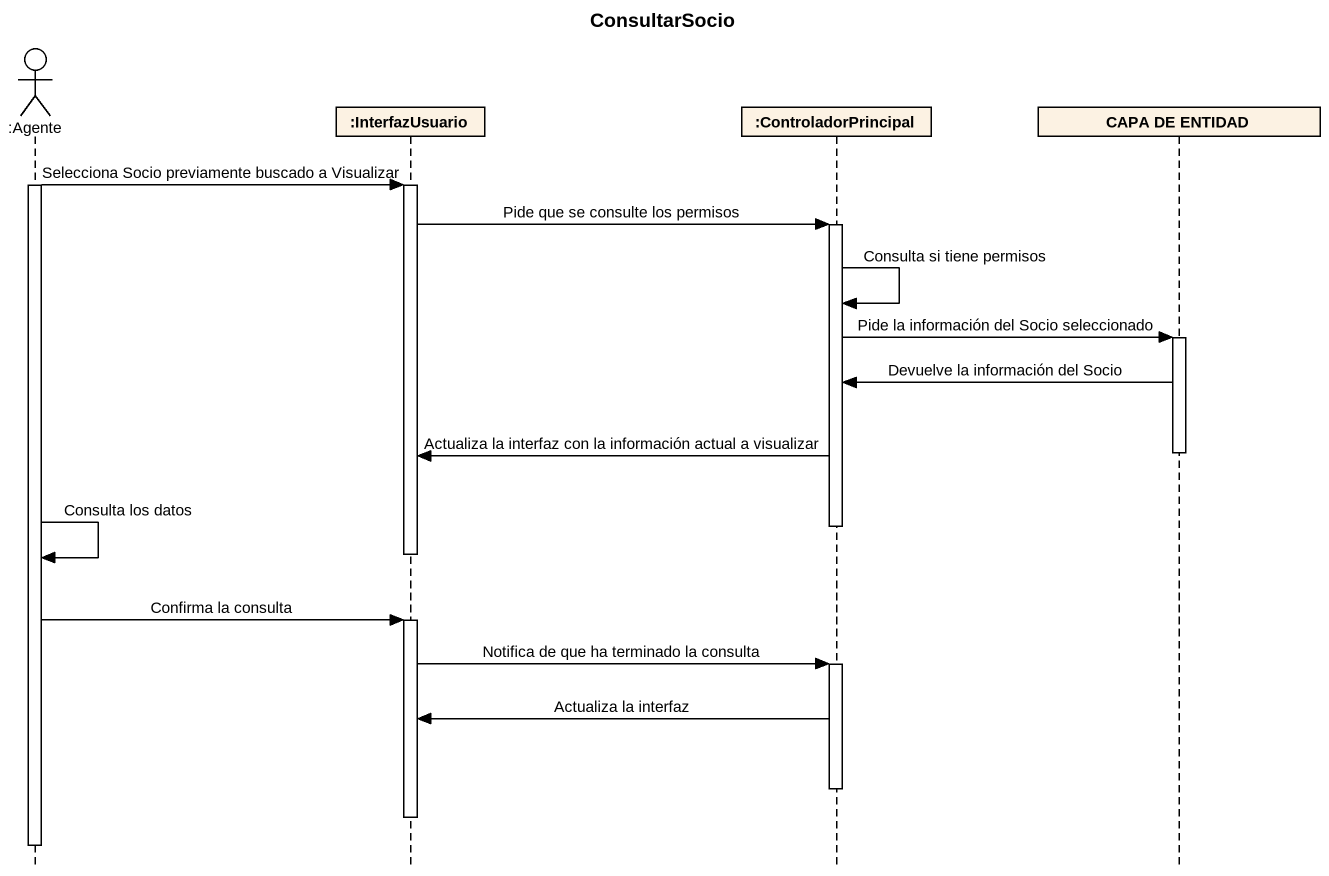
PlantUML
@startuml
title ConsultarSocio
hide footbox
actor ":Agente" as Agente
participant ":InterfazUsuario" as InterfazUsuario
participant ":ControladorPrincipal" as ControladorPrincipal
participant "CAPA DE ENTIDAD" as CAPA_DE_ENTIDAD

activate Agente
Agente -> InterfazUsuario : Selecciona Socio previamente buscado a Visualizar
activate InterfazUsuario
InterfazUsuario -> ControladorPrincipal : Pide que se consulte los permisos
activate ControladorPrincipal
ControladorPrincipal -> ControladorPrincipal : Consulta si tiene permisos
ControladorPrincipal -> CAPA_DE_ENTIDAD : Pide la información del Socio seleccionado
activate CAPA_DE_ENTIDAD
CAPA_DE_ENTIDAD -> ControladorPrincipal : Devuelve la información del Socio
deactivate CAPA_DE_ENTIDAD
ControladorPrincipal -> InterfazUsuario : Actualiza la interfaz con la información actual a visualizar
deactivate ControladorPrincipal
deactivate InterfazUsuario
Agente -> Agente : Consulta los datos
Agente -> InterfazUsuario : Confirma la consulta
activate InterfazUsuario
InterfazUsuario -> ControladorPrincipal : Notifica de que ha terminado la consulta
activate ControladorPrincipal
ControladorPrincipal -> InterfazUsuario : Actualiza la interfaz
deactivate ControladorPrincipal
deactivate InterfazUsuario
deactivate Agente
@enduml
